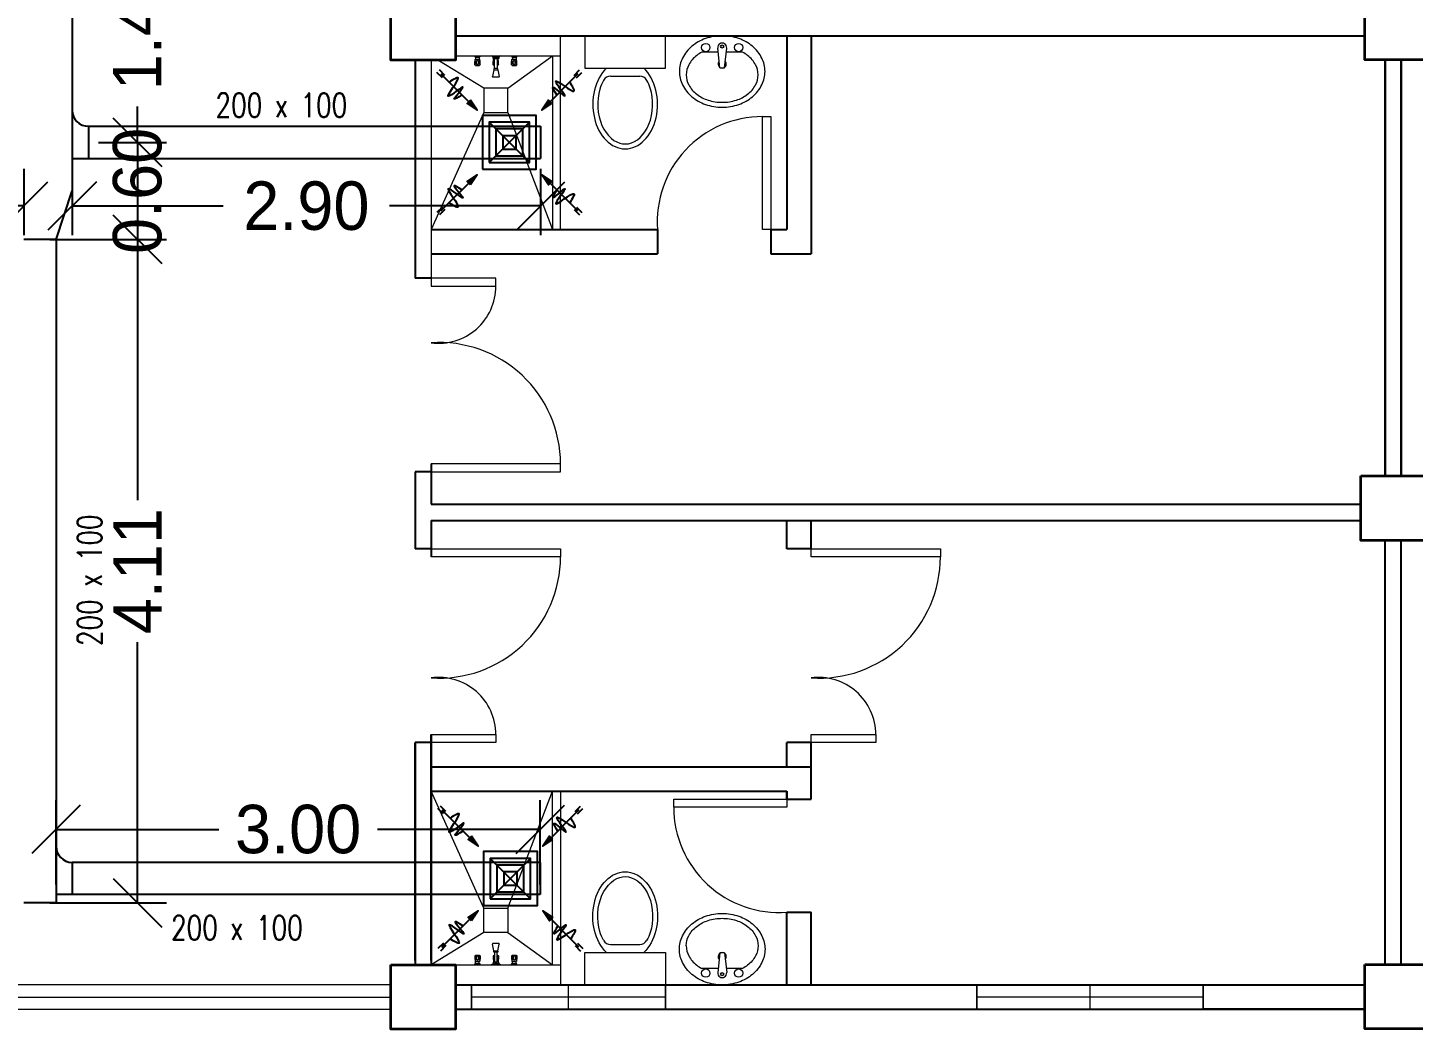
# Model space of a CAD drawing. Header units: inches. Extents: x 57 to 217, y -85 to 29.
# Drawn here: x 176.32 to 184.89, y -19.15 to -12.95 of the extents above; entities that cross this region are included whole.
import ezdxf

# ---------------------------------------------------------------- set-up
doc = ezdxf.new("R2010")
doc.units = ezdxf.units.IN
doc.header["$MEASUREMENT"] = 0
for name, color, linetype in [('AIR', 7, 'Continuous'), ('AIR-00', 8, 'Continuous'), ('AIR-03', 30, 'Continuous'), ('dimen', 7, 'Continuous'), ('ducting label', 7, 'Continuous'), ('exhaust', 7, 'Continuous')]:
    doc.layers.add(name, color=color, linetype=linetype)
doc.styles.add('Arch-Dim', font='simplex.shx', dxfattribs={"width": 0.75})
doc.dimstyles.new('Copy of dimension', dxfattribs={"dimtxt": 0.3, "dimasz": 0.3, "dimexe": 0.18, "dimexo": 0.0625, "dimgap": 0.09, "dimtad": 0, "dimzin": 0, "dimdsep": 46, "dimtxsty": 'Standard', "dimblk": 'OBLIQUE', "dimcen": 0.09, "dimclrd": 256, "dimclre": 256, "dimclrt": 256, "dimadec": 0, "dimazin": 0, "dimtfac": 1, "dimtofl": 0, "dimtmove": 0, "dimatfit": 3, "dimldrblk": 'OBLIQUE', "dimfxl": 1, "dimtolj": 1, "dimtzin": 0, "dimarcsym": 0})

# ---------------------------------------------------------------- blocks, each defined once
blk = doc.blocks.new('GRILL-C-IN')
at = {"layer": 'AIR-00', "ltscale": 3}
for p, q in [((-0.623, 0.601), (-0.674, 0.651)), ((-0.601, 0.623), (-0.651, 0.674)), ((0.601, 0.623), (0.651, 0.674)), ((0.623, 0.601), (0.674, 0.651)), ((-0.637, 0.637), (-0.3, 0.3)), ((0.637, 0.637), (0.3, 0.3)), ((-0.637, -0.637), (-0.3, -0.3)), ((0.637, -0.637), (0.3, -0.3)), ((-0.623, -0.601), (-0.674, -0.651)), ((-0.601, -0.623), (-0.651, -0.674)), ((0.601, -0.623), (0.651, -0.674)), ((0.623, -0.601), (0.674, -0.651))]:
    blk.add_line(p, q, dxfattribs=at)
at = {"layer": 'AIR-00', "color": 50}
for p, q in [((-0.188, 0.187), (0.187, -0.188)), ((0.187, 0.187), (-0.188, -0.188))]:
    blk.add_line(p, q, dxfattribs=at)
at = {"layer": 'AIR-00', "ltscale": 3}
for points in [[(-0.362, 0.393), (-0.393, 0.362), (-0.3, 0.3)], [(0.393, 0.362), (0.362, 0.393), (0.3, 0.3)], [(-0.362, -0.393), (-0.393, -0.362), (-0.3, -0.3)], [(0.393, -0.362), (0.362, -0.393), (0.3, -0.3)]]:
    blk.add_lwpolyline(points, close=True, dxfattribs=at)
at = {"layer": 'AIR-00', "color": 50}
for points in [[(-0.188, -0.188), (0.187, -0.188), (0.187, 0.187), (-0.188, 0.187)], [(-0.125, -0.125), (0.125, -0.125), (0.125, 0.125), (-0.125, 0.125)], [(-0.062, -0.062), (0.062, -0.062), (0.062, 0.062), (-0.062, 0.062)]]:
    blk.add_lwpolyline(points, close=True, dxfattribs=at)
at = {"layer": 'AIR-00', "ltscale": 3}
for points in [[(-0.441, 0.441), (-0.512, 0.404), (-0.432, 0.514), (-0.568, 0.43), (-0.477, 0.6), (-0.561, 0.561)], [(0.441, 0.441), (0.404, 0.512), (0.514, 0.432), (0.43, 0.568), (0.6, 0.477), (0.561, 0.561)], [(-0.441, -0.441), (-0.512, -0.404), (-0.432, -0.514), (-0.568, -0.43), (-0.477, -0.6), (-0.561, -0.561)], [(0.441, -0.441), (0.404, -0.512), (0.514, -0.432), (0.43, -0.568), (0.6, -0.477), (0.561, -0.561)]]:
    blk.add_spline(points, degree=3, dxfattribs=at)
for points in [[(-0.3, 0.3), (-0.362, 0.393), (-0.393, 0.362)], [(0.3, 0.3), (0.393, 0.362), (0.362, 0.393)], [(-0.3, -0.3), (-0.362, -0.393), (-0.393, -0.362)], [(0.3, -0.3), (0.393, -0.362), (0.362, -0.393)]]:
    blk.add_solid(points, dxfattribs=at)
at = {"layer": 'AIR-03', "color": 6}
blk.add_lwpolyline([(-0.25, -0.25), (0.25, -0.25), (0.25, 0.25), (-0.25, 0.25)], close=True, dxfattribs=at)
blk = doc.blocks.new('_Oblique')
at = {"color": 0, "linetype": 'ByBlock', "lineweight": -2}
blk.add_line((-0.5, -0.5), (0.5, 0.5), dxfattribs=at)
blk = doc.blocks.new('*D45')
at = {"layer": 'Defpoints', "color": 0, "transparency": 16777216}
for p in [(176.6991, -12.2305), (176.6991, -13.6569), (177.003, -13.6569)]:
    blk.add_point(p, dxfattribs=at)
at = {"layer": 'dimen', "lineweight": -2, "transparency": 16777216}
for p, q in [((176.7616, -12.2305), (177.183, -12.2305)), ((177.003, -12.2305), (177.003, -12.4537)), ((177.003, -13.6569), (177.003, -13.4337)), ((176.7616, -13.6569), (177.183, -13.6569))]:
    blk.add_line(p, q, dxfattribs=at)
at = {"layer": 'dimen', "lineweight": -2, "transparency": 16777216, "xscale": 0.3, "yscale": 0.3, "zscale": 0.3}
for p, rotation in [((177.003, -12.2305), 90), ((177.003, -13.6569), 270)]:
    blk.add_blockref('_Oblique', p, dxfattribs=dict(at, rotation=rotation))
at = {"layer": 'dimen', "transparency": 16777216, "insert": (177.003, -12.9437), "char_height": 0.3, "attachment_point": 5, "rotation": 90}
blk.add_mtext('\\A1;1.43', dxfattribs=at)
blk = doc.blocks.new('*D47')
at = {"layer": 'Defpoints', "color": 0, "transparency": 16777216}
for p in [(174.9457, -13.7569), (176.2991, -13.7569), (174.9457, -14.0503)]:
    blk.add_point(p, dxfattribs=at)
at = {"layer": 'dimen', "lineweight": -2, "transparency": 16777216}
for p, q in [((174.9457, -13.8194), (174.9457, -14.2303)), ((176.2991, -13.8194), (176.2991, -14.2303)), ((174.9457, -14.0503), (175.1345, -14.0503)), ((176.2991, -14.0503), (176.1145, -14.0503))]:
    blk.add_line(p, q, dxfattribs=at)
at = {"layer": 'dimen', "lineweight": -2, "transparency": 16777216, "xscale": 0.3, "yscale": 0.3, "zscale": 0.3, "rotation": 180}
blk.add_blockref('_Oblique', (174.9457, -14.0503), dxfattribs=at)
at = {"layer": 'dimen', "lineweight": -2, "transparency": 16777216, "xscale": 0.3, "yscale": 0.3, "zscale": 0.3}
blk.add_blockref('_Oblique', (176.2991, -14.0503), dxfattribs=at)
at = {"layer": 'dimen', "transparency": 16777216, "insert": (175.6245, -14.0503), "char_height": 0.3, "attachment_point": 5}
blk.add_mtext('\\A1;1.35', dxfattribs=at)
blk = doc.blocks.new('*D49')
at = {"layer": 'Defpoints', "color": 0, "transparency": 16777216}
for p in [(176.5991, -13.7569), (179.4968, -13.7569), (179.4968, -14.0503)]:
    blk.add_point(p, dxfattribs=at)
at = {"layer": 'dimen', "lineweight": -2, "transparency": 16777216}
for p, q in [((176.5991, -13.8194), (176.5991, -14.2303)), ((179.4968, -13.8194), (179.4968, -14.2303)), ((176.5991, -14.0503), (177.5329, -14.0503)), ((179.4968, -14.0503), (178.5629, -14.0503))]:
    blk.add_line(p, q, dxfattribs=at)
at = {"layer": 'dimen', "lineweight": -2, "transparency": 16777216, "xscale": 0.3, "yscale": 0.3, "zscale": 0.3, "rotation": 180}
blk.add_blockref('_Oblique', (176.5991, -14.0503), dxfattribs=at)
at = {"layer": 'dimen', "lineweight": -2, "transparency": 16777216, "xscale": 0.3, "yscale": 0.3, "zscale": 0.3}
blk.add_blockref('_Oblique', (179.4968, -14.0503), dxfattribs=at)
at = {"layer": 'dimen', "transparency": 16777216, "insert": (178.0479, -14.0503), "char_height": 0.3, "attachment_point": 5}
blk.add_mtext('\\A1;2.90', dxfattribs=at)
blk = doc.blocks.new('*D50')
at = {"layer": 'Defpoints', "color": 0, "transparency": 16777216}
for p in [(176.6991, -13.6569), (176.3991, -14.2569), (177.003, -14.2569)]:
    blk.add_point(p, dxfattribs=at)
at = {"layer": 'dimen', "lineweight": -2, "transparency": 16777216}
for p, q in [((176.7616, -13.6569), (177.183, -13.6569)), ((177.003, -13.6569), (177.003, -14.2569)), ((176.4616, -14.2569), (177.183, -14.2569))]:
    blk.add_line(p, q, dxfattribs=at)
at = {"layer": 'dimen', "lineweight": -2, "transparency": 16777216, "xscale": 0.3, "yscale": 0.3, "zscale": 0.3}
for p, rotation in [((177.003, -13.6569), 90), ((177.003, -14.2569), 270)]:
    blk.add_blockref('_Oblique', p, dxfattribs=dict(at, rotation=rotation))
at = {"layer": 'dimen', "transparency": 16777216, "insert": (177.003, -13.9569), "char_height": 0.3, "attachment_point": 5, "rotation": 90}
blk.add_mtext('\\A1;0.60', dxfattribs=at)
blk = doc.blocks.new('*D51')
at = {"layer": 'Defpoints', "color": 0, "transparency": 16777216}
for p in [(176.3991, -14.2569), (176.3991, -18.364), (177.003, -18.364)]:
    blk.add_point(p, dxfattribs=at)
at = {"layer": 'dimen', "lineweight": -2, "transparency": 16777216}
for p, q in [((176.4616, -14.2569), (177.183, -14.2569)), ((177.003, -14.2569), (177.003, -15.8704)), ((177.003, -18.364), (177.003, -16.7504)), ((176.4616, -18.364), (177.183, -18.364))]:
    blk.add_line(p, q, dxfattribs=at)
at = {"layer": 'dimen', "lineweight": -2, "transparency": 16777216, "xscale": 0.3, "yscale": 0.3, "zscale": 0.3}
for p, rotation in [((177.003, -14.2569), 90), ((177.003, -18.364), 270)]:
    blk.add_blockref('_Oblique', p, dxfattribs=dict(at, rotation=rotation))
at = {"layer": 'dimen', "transparency": 16777216, "insert": (177.003, -16.3104), "char_height": 0.3, "attachment_point": 5, "rotation": 90}
blk.add_mtext('\\A1;4.11', dxfattribs=at)
blk = doc.blocks.new('*D52')
at = {"layer": 'Defpoints', "color": 0, "transparency": 16777216}
for p in [(179.4946, -17.909), (176.4991, -18.3132), (179.4946, -18.3132)]:
    blk.add_point(p, dxfattribs=at)
at = {"layer": 'dimen', "lineweight": -2, "transparency": 16777216}
for p, q in [((176.4991, -18.2507), (176.4991, -17.729)), ((179.4946, -18.2507), (179.4946, -17.729)), ((176.4991, -17.909), (177.5068, -17.909)), ((179.4946, -17.909), (178.4868, -17.909))]:
    blk.add_line(p, q, dxfattribs=at)
at = {"layer": 'dimen', "lineweight": -2, "transparency": 16777216, "xscale": 0.3, "yscale": 0.3, "zscale": 0.3, "rotation": 180}
blk.add_blockref('_Oblique', (176.4991, -17.909), dxfattribs=at)
at = {"layer": 'dimen', "lineweight": -2, "transparency": 16777216, "xscale": 0.3, "yscale": 0.3, "zscale": 0.3}
blk.add_blockref('_Oblique', (179.4946, -17.909), dxfattribs=at)
at = {"layer": 'dimen', "transparency": 16777216, "insert": (177.9968, -17.909), "char_height": 0.3, "attachment_point": 5}
blk.add_mtext('\\A1;3.00', dxfattribs=at)

msp = doc.modelspace()

# ---------------------------------------------------------------- linework, layer by layer
at = {"color": 8, "lineweight": 25}
for p, q in [((178.9699, -12.9967), (184.5948, -12.9967)), ((178.7199, -13.1467), (178.7199, -14.4967)), ((184.7199, -15.7217), (184.7199, -13.1446)), ((184.7199, -13.1446), (184.7199, -15.7217)), ((184.8199, -15.7217), (184.8199, -13.1446)), ((184.8199, -13.1446), (184.8199, -15.7217)), ((178.8199, -14.4967), (178.7199, -14.4967)), ((178.8199, -15.6467), (178.8199, -15.8967)), ((178.7199, -15.6967), (178.7199, -15.9467)), ((178.8199, -15.6967), (178.7199, -15.6967)), ((178.8199, -15.8967), (184.5699, -15.8967)), ((178.7199, -15.9467), (178.7199, -16.1717)), ((178.8199, -15.9967), (178.8199, -16.2217)), ((178.8199, -15.9967), (184.5699, -15.9967)), ((178.8199, -16.1717), (178.7199, -16.1717)), ((184.7199, -18.7446), (184.7199, -16.1217)), ((184.8199, -18.7446), (184.8199, -16.1217)), ((178.7199, -17.3717), (178.7199, -18.7467)), ((178.7199, -18.7217), (178.7199, -17.3717)), ((178.8199, -17.3717), (178.7199, -17.3717)), ((178.7199, -18.7217), (178.7199, -17.3717)), ((178.8199, -17.3217), (178.8199, -18.7467)), ((178.8199, -18.7217), (178.8199, -17.3217)), ((178.9699, -18.8717), (184.5948, -18.8717)), ((178.9699, -19.0217), (184.5948, -19.0217)), ((184.5948, -19.0217), (183.5948, -19.0217))]:
    msp.add_line(p, q, dxfattribs=at)
at = {"color": 8, "lineweight": 9}
for p, q in [((179.7699, -12.9967), (179.7699, -13.1967)), ((180.2699, -12.9967), (179.7699, -12.9967)), ((180.2699, -13.1967), (180.2699, -12.9967)), ((180.5955, -13.0987), (180.4933, -13.0987)), ((180.6054, -13.1946), (180.592, -13.0727)), ((180.6344, -13.1946), (180.6477, -13.0727)), ((178.9699, -13.1217), (179.6199, -13.1217)), ((179.0892, -13.1217), (179.1233, -13.1217)), ((179.0892, -13.1224), (179.0892, -13.1217)), ((179.0892, -13.1224), (179.1233, -13.1224)), ((179.0892, -13.1224), (179.0926, -13.1292)), ((179.0896, -13.155), (179.0918, -13.1509)), ((179.0896, -13.177), (179.0896, -13.155)), ((179.0896, -13.177), (179.1229, -13.177)), ((179.0932, -13.1789), (179.0896, -13.177)), ((179.0922, -13.1433), (179.093, -13.141)), ((179.0922, -13.1433), (179.1202, -13.1433)), ((179.0922, -13.1491), (179.0922, -13.1433)), ((179.0926, -13.1292), (179.1199, -13.1292)), ((179.093, -13.141), (179.1195, -13.141)), ((179.093, -13.155), (179.1003, -13.155)), ((179.0931, -13.1681), (179.0931, -13.156)), ((179.0932, -13.1789), (179.1193, -13.1789)), ((179.0932, -13.1804), (179.0932, -13.1789)), ((179.0932, -13.1804), (179.1193, -13.1804)), ((179.0949, -13.1292), (179.0949, -13.141)), ((179.1002, -13.1682), (179.1002, -13.1561)), ((179.1194, -13.155), (179.1121, -13.155)), ((179.1123, -13.1683), (179.1123, -13.1561)), ((179.1176, -13.1292), (179.1176, -13.141)), ((179.1193, -13.1681), (179.1193, -13.156)), ((179.1193, -13.1789), (179.1229, -13.177)), ((179.1193, -13.1804), (179.1193, -13.1789)), ((179.1202, -13.1433), (179.1195, -13.141)), ((179.1233, -13.1224), (179.1199, -13.1292)), ((179.1202, -13.1491), (179.1202, -13.1433)), ((179.1229, -13.155), (179.1207, -13.1509)), ((179.1229, -13.177), (179.1229, -13.155)), ((179.1233, -13.1224), (179.1233, -13.1217)), ((179.2025, -13.1275), (179.1909, -13.1217)), ((179.1909, -13.1217), (179.2488, -13.1217)), ((179.2373, -13.1275), (179.2025, -13.1275)), ((179.2025, -13.1371), (179.2025, -13.1275)), ((179.2025, -13.1275), (179.2373, -13.1275)), ((179.2373, -13.1371), (179.2025, -13.1371)), ((179.2032, -13.155), (179.2054, -13.1509)), ((179.2032, -13.177), (179.2032, -13.155)), ((179.2032, -13.177), (179.2123, -13.177)), ((179.2068, -13.1789), (179.2032, -13.177)), ((179.2058, -13.1433), (179.2066, -13.141)), ((179.2058, -13.1433), (179.2123, -13.1433)), ((179.2058, -13.1491), (179.2058, -13.1433)), ((179.2066, -13.141), (179.2123, -13.141)), ((179.2066, -13.155), (179.2123, -13.155)), ((179.2068, -13.1682), (179.2068, -13.156)), ((179.2068, -13.1789), (179.2123, -13.1789)), ((179.2068, -13.1804), (179.2068, -13.1789)), ((179.2068, -13.1804), (179.2123, -13.1804)), ((179.2085, -13.1371), (179.2085, -13.141)), ((179.2123, -13.1995), (179.2123, -13.1371)), ((179.2123, -13.1371), (179.2274, -13.1371)), ((179.2274, -13.1371), (179.2274, -13.1995)), ((179.2274, -13.141), (179.2331, -13.141)), ((179.2274, -13.1433), (179.2339, -13.1433)), ((179.2331, -13.155), (179.2274, -13.155)), ((179.2274, -13.177), (179.2365, -13.177)), ((179.2274, -13.1789), (179.2329, -13.1789)), ((179.2274, -13.1804), (179.2329, -13.1804)), ((179.2312, -13.1371), (179.2312, -13.141)), ((179.2329, -13.1682), (179.2329, -13.156)), ((179.2329, -13.1789), (179.2365, -13.177)), ((179.2329, -13.1804), (179.2329, -13.1789)), ((179.2339, -13.1433), (179.2331, -13.141)), ((179.2339, -13.1491), (179.2339, -13.1433)), ((179.2365, -13.155), (179.2343, -13.1509)), ((179.2365, -13.177), (179.2365, -13.155)), ((179.2488, -13.1217), (179.2373, -13.1275)), ((179.2373, -13.1275), (179.2373, -13.1371)), ((179.3165, -13.1224), (179.3165, -13.1217)), ((179.3165, -13.1217), (179.3505, -13.1217)), ((179.3165, -13.1224), (179.3199, -13.1293)), ((179.3165, -13.1224), (179.3505, -13.1224)), ((179.3168, -13.155), (179.319, -13.1509)), ((179.3168, -13.177), (179.3168, -13.155)), ((179.3204, -13.1789), (179.3168, -13.177)), ((179.3168, -13.177), (179.3502, -13.177)), ((179.3195, -13.1433), (179.3202, -13.141)), ((179.3195, -13.1491), (179.3195, -13.1433)), ((179.3195, -13.1433), (179.3475, -13.1433)), ((179.3199, -13.1293), (179.3471, -13.1293)), ((179.3202, -13.141), (179.3468, -13.141)), ((179.3203, -13.155), (179.3276, -13.155)), ((179.3204, -13.1682), (179.3204, -13.156)), ((179.3204, -13.1804), (179.3204, -13.1789)), ((179.3204, -13.1789), (179.3466, -13.1789)), ((179.3204, -13.1804), (179.3466, -13.1804)), ((179.3221, -13.1293), (179.3221, -13.141)), ((179.3274, -13.1683), (179.3274, -13.1561)), ((179.3467, -13.155), (179.3394, -13.155)), ((179.3396, -13.1683), (179.3396, -13.1561)), ((179.3449, -13.1293), (179.3449, -13.141)), ((179.3466, -13.1682), (179.3466, -13.156)), ((179.3466, -13.1789), (179.3502, -13.177)), ((179.3466, -13.1804), (179.3466, -13.1789)), ((179.3475, -13.1433), (179.3468, -13.141)), ((179.3505, -13.1224), (179.3471, -13.1293)), ((179.3475, -13.1491), (179.3475, -13.1433)), ((179.3502, -13.155), (179.348, -13.1509)), ((179.3502, -13.177), (179.3502, -13.155)), ((179.3505, -13.1224), (179.3505, -13.1217)), ((179.7699, -13.1967), (180.2699, -13.1967)), ((179.2075, -13.2071), (179.199, -13.249)), ((179.2392, -13.2535), (179.2005, -13.2535)), ((179.2075, -13.1995), (179.2075, -13.2071)), ((179.2322, -13.1995), (179.2075, -13.1995)), ((179.2075, -13.2071), (179.2322, -13.2071)), ((179.2075, -13.2071), (179.2322, -13.2071)), ((179.2322, -13.2071), (179.2322, -13.1995)), ((179.2322, -13.2071), (179.2407, -13.249)), ((179.9293, -13.2467), (180.1103, -13.2467)), ((178.7199, -16.1717), (178.7199, -16.1217)), ((179.2075, -18.6613), (179.199, -18.6194)), ((179.2392, -18.6148), (179.2005, -18.6148)), ((179.2075, -18.6689), (179.2075, -18.6613)), ((179.2075, -18.6613), (179.2322, -18.6613)), ((179.2075, -18.6613), (179.2322, -18.6613)), ((179.2322, -18.6689), (179.2075, -18.6689)), ((179.2123, -18.6689), (179.2123, -18.7313)), ((179.2274, -18.7312), (179.2274, -18.6689)), ((179.2322, -18.6613), (179.2407, -18.6194)), ((179.2322, -18.6613), (179.2322, -18.6689)), ((179.7699, -18.8717), (179.7699, -18.6717)), ((179.7699, -18.6717), (180.2699, -18.6717)), ((179.9293, -18.6217), (180.1103, -18.6217)), ((180.2699, -18.6717), (180.2699, -18.8717)), ((180.6054, -18.6738), (180.592, -18.7956)), ((180.6344, -18.6738), (180.6477, -18.7956)), ((178.9699, -18.7467), (179.6199, -18.7467)), ((179.0892, -18.7459), (179.0926, -18.7391)), ((179.0892, -18.7459), (179.1233, -18.7459)), ((179.0892, -18.7459), (179.0892, -18.7467)), ((179.0892, -18.7467), (179.1233, -18.7467)), ((179.0932, -18.6895), (179.0896, -18.6914)), ((179.0896, -18.6914), (179.1229, -18.6914)), ((179.0896, -18.6914), (179.0896, -18.7134)), ((179.0896, -18.7134), (179.0918, -18.7174)), ((179.0922, -18.7192), (179.0922, -18.7251)), ((179.0922, -18.7251), (179.093, -18.7274)), ((179.0922, -18.7251), (179.1202, -18.7251)), ((179.0926, -18.7391), (179.1199, -18.7391)), ((179.093, -18.7134), (179.1003, -18.7134)), ((179.093, -18.7274), (179.1195, -18.7274)), ((179.0931, -18.7002), (179.0931, -18.7124)), ((179.0932, -18.688), (179.1193, -18.688)), ((179.0932, -18.688), (179.0932, -18.6895)), ((179.0932, -18.6895), (179.1193, -18.6895)), ((179.0949, -18.7391), (179.0949, -18.7274)), ((179.1002, -18.7001), (179.1002, -18.7122)), ((179.1194, -18.7134), (179.1121, -18.7134)), ((179.1123, -18.7001), (179.1123, -18.7122)), ((179.1176, -18.7391), (179.1176, -18.7274)), ((179.1193, -18.688), (179.1193, -18.6895)), ((179.1193, -18.6895), (179.1229, -18.6914)), ((179.1193, -18.7002), (179.1193, -18.7124)), ((179.1202, -18.7251), (179.1195, -18.7274)), ((179.1233, -18.7459), (179.1199, -18.7391)), ((179.1202, -18.7192), (179.1202, -18.7251)), ((179.1229, -18.7134), (179.1207, -18.7174)), ((179.1229, -18.6914), (179.1229, -18.7134)), ((179.1233, -18.7459), (179.1233, -18.7467)), ((179.2025, -18.7409), (179.1909, -18.7467)), ((179.1909, -18.7467), (179.2488, -18.7467)), ((179.2373, -18.7312), (179.2025, -18.7313)), ((179.2025, -18.7313), (179.2025, -18.7409)), ((179.2373, -18.7409), (179.2025, -18.7409)), ((179.2025, -18.7409), (179.2373, -18.7409)), ((179.2068, -18.6895), (179.2032, -18.6914)), ((179.2032, -18.6914), (179.2123, -18.6914)), ((179.2032, -18.6914), (179.2032, -18.7133)), ((179.2032, -18.7133), (179.2054, -18.7174)), ((179.2058, -18.7192), (179.2058, -18.7251)), ((179.2058, -18.7251), (179.2123, -18.7251)), ((179.2058, -18.7251), (179.2066, -18.7274)), ((179.2066, -18.7133), (179.2123, -18.7133)), ((179.2066, -18.7274), (179.2123, -18.7274)), ((179.2068, -18.688), (179.2123, -18.688)), ((179.2068, -18.688), (179.2068, -18.6895)), ((179.2068, -18.6895), (179.2123, -18.6895)), ((179.2068, -18.7002), (179.2068, -18.7123)), ((179.2085, -18.7313), (179.2085, -18.7274)), ((179.2123, -18.7313), (179.2274, -18.7312)), ((179.2274, -18.688), (179.2329, -18.688)), ((179.2274, -18.6895), (179.2329, -18.6895)), ((179.2274, -18.6914), (179.2365, -18.6914)), ((179.2331, -18.7133), (179.2274, -18.7133)), ((179.2274, -18.7251), (179.2339, -18.7251)), ((179.2274, -18.7274), (179.2331, -18.7274)), ((179.2312, -18.7312), (179.2312, -18.7274)), ((179.2329, -18.688), (179.2329, -18.6895)), ((179.2329, -18.6895), (179.2365, -18.6914)), ((179.2329, -18.7002), (179.2329, -18.7123)), ((179.2339, -18.7251), (179.2331, -18.7274)), ((179.2339, -18.7192), (179.2339, -18.7251)), ((179.2365, -18.7133), (179.2343, -18.7174)), ((179.2365, -18.6914), (179.2365, -18.7133)), ((179.2373, -18.7409), (179.2373, -18.7312)), ((179.2488, -18.7467), (179.2373, -18.7409)), ((179.3165, -18.7459), (179.3199, -18.7391)), ((179.3165, -18.7459), (179.3165, -18.7467)), ((179.3165, -18.7459), (179.3505, -18.7459)), ((179.3165, -18.7467), (179.3505, -18.7467)), ((179.3204, -18.6895), (179.3168, -18.6914)), ((179.3168, -18.6914), (179.3168, -18.7133)), ((179.3168, -18.6914), (179.3502, -18.6914)), ((179.3168, -18.7133), (179.319, -18.7174)), ((179.3195, -18.7192), (179.3195, -18.7251)), ((179.3195, -18.7251), (179.3475, -18.7251)), ((179.3195, -18.7251), (179.3202, -18.7273)), ((179.3199, -18.7391), (179.3471, -18.7391)), ((179.3202, -18.7273), (179.3468, -18.7273)), ((179.3203, -18.7133), (179.3276, -18.7133)), ((179.3204, -18.688), (179.3204, -18.6895)), ((179.3204, -18.688), (179.3466, -18.688)), ((179.3204, -18.6895), (179.3466, -18.6895)), ((179.3204, -18.7002), (179.3204, -18.7123)), ((179.3221, -18.7391), (179.3221, -18.7273)), ((179.3274, -18.7001), (179.3274, -18.7122)), ((179.3467, -18.7133), (179.3394, -18.7133)), ((179.3396, -18.7001), (179.3396, -18.7122)), ((179.3449, -18.7391), (179.3449, -18.7273)), ((179.3466, -18.688), (179.3466, -18.6895)), ((179.3466, -18.6895), (179.3502, -18.6914)), ((179.3466, -18.7002), (179.3466, -18.7123)), ((179.3475, -18.7251), (179.3468, -18.7273)), ((179.3505, -18.7459), (179.3471, -18.7391)), ((179.3475, -18.7192), (179.3475, -18.7251)), ((179.3502, -18.7133), (179.348, -18.7174)), ((179.3502, -18.6914), (179.3502, -18.7133)), ((179.3505, -18.7459), (179.3505, -18.7467)), ((180.5955, -18.7697), (180.4933, -18.7697)), ((178.5699, -18.8717), (175.8699, -18.8717)), ((178.9699, -18.8717), (179.0699, -18.8717)), ((179.0699, -18.8717), (179.0699, -19.0217)), ((179.6699, -19.0217), (179.6699, -18.8717)), ((180.2699, -18.8717), (179.7699, -18.8717)), ((180.2699, -19.0217), (180.2699, -18.8717)), ((182.1948, -18.8717), (182.1948, -19.0217)), ((182.8948, -18.8717), (182.8948, -19.0217)), ((183.5948, -19.0217), (183.5948, -18.8717)), ((175.8699, -18.9467), (178.5699, -18.9467)), ((175.8699, -19.0217), (178.5699, -19.0217)), ((180.2699, -18.9467), (179.0699, -18.9467)), ((179.0699, -19.0217), (179.6699, -19.0217)), ((179.6699, -19.0217), (180.2699, -19.0217)), ((183.5948, -18.9467), (182.1948, -18.9467))]:
    msp.add_line(p, q, dxfattribs=at)
at = {"color": 8, "lineweight": 25, "ltscale": 0.3}
for p, q in [((181.0199, -12.9967), (181.0199, -14.1967)), ((181.1699, -12.9967), (181.1699, -14.3467)), ((178.8199, -14.1967), (180.2199, -14.1967)), ((180.2199, -14.1967), (180.2199, -14.3467)), ((180.9199, -14.1967), (181.0199, -14.1967)), ((180.9199, -14.1967), (180.9199, -14.3467)), ((178.8199, -14.3467), (180.2199, -14.3467)), ((180.9199, -14.3467), (181.1699, -14.3467)), ((178.8199, -17.5217), (181.1699, -17.5217)), ((180.9199, -17.5217), (181.1699, -17.5217)), ((181.1699, -17.7217), (181.1699, -17.5217)), ((178.8199, -17.6717), (181.0199, -17.6717)), ((180.9199, -17.6717), (181.0199, -17.6717)), ((181.0199, -17.7217), (181.0199, -17.6717)), ((181.0199, -18.8717), (181.0199, -18.4217)), ((181.1699, -18.8717), (181.1699, -18.4217))]:
    msp.add_line(p, q, dxfattribs=at)
at = {"color": 8, "lineweight": 13}
for p, q in [((178.8199, -13.1467), (178.8199, -14.5467)), ((178.8199, -16.1217), (178.8199, -16.1717))]:
    msp.add_line(p, q, dxfattribs=at)
at = {"color": 8, "lineweight": 9, "ltscale": 0.3}
for p, q in [((179.1449, -13.3217), (178.8605, -13.1467)), ((179.2949, -13.3217), (179.5699, -13.1217)), ((179.1449, -13.4717), (178.8199, -14.1967)), ((179.2949, -13.4717), (179.5699, -14.1967)), ((179.1449, -18.3967), (178.8199, -17.6717)), ((179.2949, -18.3967), (179.5699, -17.6717)), ((179.1449, -18.5467), (178.8199, -18.7467)), ((179.2949, -18.5467), (179.5699, -18.7467))]:
    msp.add_line(p, q, dxfattribs=at)
at = {"color": 8, "linetype": 'Continuous', "lineweight": 25}
for p, q in [((181.0199, -16.1717), (181.0199, -15.9967)), ((181.1699, -16.1717), (181.1699, -15.9967)), ((181.1699, -16.1717), (181.0199, -16.1717)), ((181.0199, -17.5217), (181.0199, -17.3717)), ((181.1699, -17.3717), (181.0199, -17.3717)), ((181.1699, -17.5217), (181.1699, -17.3717)), ((181.0199, -17.6717), (181.0199, -17.7217)), ((181.0199, -17.7217), (181.1699, -17.7217)), ((181.0199, -18.4217), (181.1699, -18.4217))]:
    msp.add_line(p, q, dxfattribs=at)
at = {"color": 8, "lineweight": 35}
for points in [[(178.5699, -12.7467), (178.9699, -12.7467), (178.9699, -13.1467), (178.5699, -13.1467)], [(184.5948, -12.7446), (184.9948, -12.7446), (184.9948, -13.1446), (184.5948, -13.1446)], [(184.5699, -15.7217), (184.9699, -15.7217), (184.9699, -16.1217), (184.5699, -16.1217)], [(178.5699, -18.7467), (178.9699, -18.7467), (178.9699, -19.1467), (178.5699, -19.1467)], [(184.5948, -18.7446), (184.9948, -18.7446), (184.9948, -19.1446), (184.5948, -19.1446)]]:
    msp.add_lwpolyline(points, close=True, dxfattribs=at)
at = {"color": 8, "lineweight": 9, "ltscale": 0.3}
for points in [[(179.5699, -13.1217), (179.5699, -14.1967), (179.6199, -14.1967), (179.6199, -12.9967), (179.6199, -12.9967)], [(179.5699, -18.7467), (179.5699, -17.6717), (179.6199, -17.6717), (179.6199, -18.8717), (179.6199, -18.8717)]]:
    msp.add_lwpolyline(points, dxfattribs=at)
at = {"color": 8, "lineweight": 9}
for points in [[(180.3549, -13.2177, 0.11576), (180.3742, -13.3002, 0.104047), (180.4325, -13.3739, 0.090875), (180.5164, -13.4213, 0.083344), (180.6199, -13.4387, 0.083344), (180.7233, -13.4213, 0.090875), (180.8072, -13.3739, 0.104047), (180.8655, -13.3002, 0.11576), (180.8849, -13.2177, 0.11576), (180.8655, -13.1352, 0.104047), (180.8072, -13.0614, 0.090875), (180.7233, -13.014, 0.083344), (180.6199, -12.9967, 0.083344), (180.5164, -13.014, 0.090875), (180.4325, -13.0614, 0.104047), (180.3742, -13.1352, 0.11576)], [(180.3549, -18.6507, -0.11576), (180.3742, -18.5682, -0.104047), (180.4325, -18.4944, -0.090875), (180.5164, -18.447, -0.083344), (180.6199, -18.4297, -0.083344), (180.7233, -18.447, -0.090875), (180.8072, -18.4944, -0.104047), (180.8655, -18.5682, -0.11576), (180.8849, -18.6507, -0.11576), (180.8655, -18.7332, -0.104047), (180.8072, -18.8069, -0.090875), (180.7233, -18.8543, -0.083344), (180.6199, -18.8717, -0.083344), (180.5164, -18.8543, -0.090875), (180.4325, -18.8069, -0.104047), (180.3742, -18.7332, -0.11576)]]:
    msp.add_lwpolyline(points, format="xyb", close=True, dxfattribs=at)
for points in [[(180.3974, -13.2387, 0.124838), (180.4132, -13.3012, 0.105788), (180.4625, -13.3589, 0.086697), (180.5323, -13.3951, 0.076776), (180.6199, -13.4087, 0.076776), (180.7075, -13.3951, 0.086697), (180.7772, -13.3589, 0.105788), (180.8265, -13.3012, 0.124838), (180.8424, -13.2387, 0.124838), (180.8265, -13.1761, 0.105788), (180.7772, -13.1185, 0.040067), (180.7465, -13.0987), (180.6442, -13.0987, 0.040067)], [(180.3974, -18.6297, -0.124838), (180.4132, -18.5671, -0.105788), (180.4625, -18.5095, -0.086697), (180.5323, -18.4732, -0.076776), (180.6199, -18.4597, -0.076776), (180.7075, -18.4732, -0.086697), (180.7772, -18.5095, -0.105788), (180.8265, -18.5671, -0.124838), (180.8424, -18.6297, -0.124838), (180.8265, -18.6922, -0.105788), (180.7772, -18.7499, -0.040067), (180.7465, -18.7697), (180.6442, -18.7697, -0.040067)]]:
    msp.add_lwpolyline(points, format="xyb", dxfattribs=at)
at = {"color": 8, "lineweight": 9, "ltscale": 0.03}
for points in [[(179.2949, -13.3217), (179.1449, -13.3217), (179.1449, -13.4717), (179.2949, -13.4717)], [(179.2949, -18.5467), (179.1449, -18.5467), (179.1449, -18.3967), (179.2949, -18.3967)]]:
    msp.add_lwpolyline(points, close=True, dxfattribs=at)
at = {"color": 8, "lineweight": 13, "ltscale": 0.03}
for points in [[(180.9199, -14.1967), (180.8699, -14.1967), (180.8699, -13.4967), (180.9199, -13.4967)], [(178.8199, -14.4967), (178.8199, -14.5467), (179.2199, -14.5467), (179.2199, -14.4967)], [(178.8199, -15.6467), (178.8199, -15.6967), (179.6199, -15.6967), (179.6199, -15.6467)], [(178.8199, -16.2217), (178.8199, -16.1717), (179.6199, -16.1717), (179.6199, -16.2217)], [(181.1699, -16.2217), (181.1699, -16.1717), (181.9699, -16.1717), (181.9699, -16.2217)], [(178.8199, -17.3717), (178.8199, -17.3217), (179.2199, -17.3217), (179.2199, -17.3717)], [(181.1699, -17.3717), (181.1699, -17.3217), (181.5699, -17.3217), (181.5699, -17.3717)], [(181.0199, -17.7217), (181.0199, -17.7717), (180.3199, -17.7717), (180.3199, -17.7217)]]:
    msp.add_lwpolyline(points, close=True, dxfattribs=at)
at = {"color": 8, "lineweight": 9}
for points in [[(179.0699, -18.8717), (180.2699, -18.8717), (180.2699, -19.0217), (179.0699, -19.0217)], [(182.1948, -18.8717), (183.5948, -18.8717), (183.5948, -19.0217), (182.1948, -19.0217)]]:
    msp.add_lwpolyline(points, close=True, dxfattribs=at)
for centre, radius in [((180.5183, -13.0697), 0.0255), ((180.6199, -13.0632), 0.0095), ((180.7215, -13.0697), 0.0255), ((180.5183, -18.7987), 0.0255), ((180.6199, -18.8052), 0.0095), ((180.7215, -18.7987), 0.0255)]:
    msp.add_circle(centre, radius, dxfattribs=at)
for centre, radius, start, end in [((180.6012, -13.2999), 0.2284, 118.20375, 127.38145), ((180.6199, -13.0697), 0.028, 353.75449, 186.24551), ((180.5287, -13.2387), 0.1313, 151.53644, 180), ((180.5726, -13.2625), 0.1812, 127.38145, 151.53644), ((180.6199, -13.1716), 0.025, 138.79782, 233.69319), ((180.6199, -13.1009), 0.0948, 261.20259, 278.79741), ((180.6199, -13.1716), 0.025, 251.37929, 288.62071), ((180.6199, -13.1716), 0.025, 306.30681, 41.20218), ((179.9293, -13.2967), 0.05, 90, 151.84994), ((180.1103, -13.2967), 0.05, 28.00836, 90), ((179.9293, -18.5717), 0.05, 208.15006, 270), ((180.1103, -18.5717), 0.05, 270, 331.99164), ((180.5287, -18.6297), 0.1313, 180, 208.46356), ((180.6199, -18.6967), 0.025, 126.30681, 221.20218), ((180.6199, -18.7675), 0.0948, 81.20259, 98.79741), ((180.6199, -18.6967), 0.025, 71.37929, 108.62071), ((180.6199, -18.6967), 0.025, 318.79782, 53.69319), ((180.5726, -18.6059), 0.1812, 208.46356, 232.61855), ((180.6012, -18.5684), 0.2284, 232.61855, 241.79625), ((180.6199, -18.7987), 0.028, 173.75449, 6.24551)]:
    msp.add_arc(centre, radius, start, end, dxfattribs=at)
at = {"color": 8, "lineweight": 13, "ltscale": 0.03}
for centre, radius, start, end in [((180.8699, -14.1485), 0.6518, 90, 184.24219), ((178.8667, -14.5467), 0.3531, 262.37185, 0), ((178.8683, -15.6467), 0.7516, 0, 93.69522), ((178.8683, -16.2217), 0.7516, 266.30478, 0), ((181.2183, -16.2217), 0.7516, 266.30478, 0), ((178.8667, -17.3217), 0.3531, 0, 97.62815), ((181.2167, -17.3217), 0.3531, 0, 97.62815), ((180.9717, -17.7717), 0.6518, 180, 274.24219)]:
    msp.add_arc(centre, radius, start, end, dxfattribs=at)
at = {"color": 8, "lineweight": 9}
for centre, major_axis, ratio, start_param, end_param in [((179.0805, -13.1673), (0.00896, 0.00896), 1, -1.559299, -0.848214), ((179.078, -13.1621), (0.0118, 0.0118), 1, -0.264769, -0.132543), ((179.0884, -13.1491), (0.00268, -0.00268), 1, 0.291344, 0.785286), ((179.0894, -13.156), (0.00268, 0.00268), 1, -0.785511, -0.157871), ((179.104, -13.1561), (0.00268, -0.00268), 1, 3.299239, 3.926878), ((179.1106, -13.1675), (0.00738, -0.00738), 1, 4.000472, 4.78527), ((179.111, -13.1612), (0.00887, 0.00887), 1, 1.36743, 1.728443), ((179.1062, -13.1725), (0.00268, -0.00268), 1, 4.78527, 6.21008), ((179.1062, -13.1539), (0.00268, 0.00268), 1, 0.203142, 1.36743), ((179.1014, -13.1612), (0.00887, -0.00887), 1, 1.412925, 1.773938), ((179.1019, -13.1675), (0.00738, 0.00738), 1, 4.639283, 5.424081), ((179.1085, -13.1561), (0.00268, -0.00268), 1, 0.785286, 1.412925), ((179.1231, -13.156), (0.00268, -0.00268), 1, 3.299239, 3.926878), ((179.132, -13.1674), (0.00896, -0.00896), 1, 3.989582, 4.700667), ((179.1345, -13.1621), (0.0118, 0.0118), 1, 1.703115, 1.83534), ((179.124, -13.1491), (0.00268, -0.00268), 1, 3.926878, 4.42082), ((179.1941, -13.1674), (0.00896, -0.00896), 1, 0.011497, 0.722582), ((179.1916, -13.1621), (0.0118, -0.0118), 1, 1.306028, 1.438253), ((179.2021, -13.1491), (0.00268, 0.00268), 1, -1.279452, -0.785511), ((179.203, -13.156), (0.00268, 0.00268), 1, -0.785511, -0.157871), ((179.2367, -13.156), (0.00268, -0.00268), 1, 3.299239, 3.926878), ((179.2456, -13.1674), (0.00896, 0.00896), 1, 2.418785, 3.129871), ((179.2481, -13.1621), (0.0118, -0.0118), 1, 3.273911, 3.406137), ((179.2377, -13.1491), (0.00268, -0.00268), 1, 3.926878, 4.42082), ((179.3078, -13.1674), (0.00896, 0.00896), 1, -1.559299, -0.848214), ((179.3052, -13.1621), (0.0118, 0.0118), 1, -0.264769, -0.132543), ((179.3157, -13.1491), (0.00268, 0.00268), 1, -1.279452, -0.785511), ((179.3166, -13.156), (0.00268, -0.00268), 1, 0.785286, 1.412925), ((179.3312, -13.1561), (0.00268, -0.00268), 1, 3.299239, 3.926878), ((179.3378, -13.1675), (0.00738, -0.00738), 1, 4.000472, 4.78527), ((179.3383, -13.1613), (0.00887, -0.00887), 1, 2.938226, 3.299239), ((179.3335, -13.1725), (0.00268, 0.00268), 1, 3.214474, 4.639283), ((179.3335, -13.154), (0.00268, 0.00268), 1, 0.203142, 1.36743), ((179.3287, -13.1613), (0.00887, 0.00887), 1, -0.157871, 0.203142), ((179.3292, -13.1675), (0.00738, -0.00738), 1, 6.21008, 6.994878), ((179.3358, -13.1561), (0.00268, -0.00268), 1, 0.785286, 1.412925), ((179.3504, -13.156), (0.00268, 0.00268), 1, 1.728443, 2.356082), ((179.3592, -13.1674), (0.00896, 0.00896), 1, 2.418785, 3.129871), ((179.3618, -13.1621), (0.0118, 0.0118), 1, 1.703115, 1.83534), ((179.3513, -13.1491), (0.00268, 0.00268), 1, 2.356082, 2.850023), ((180.0199, -13.4217), (0, 0.275), 0.727273, 0.612555, 5.670631), ((179.2372, -13.2503), (0.00268, -0.00268), 1, 6.066508, 7.43657), ((179.2025, -18.618), (-0.00268, 0.00268), 1, -0.216453, 1.153609)]:
    msp.add_ellipse(centre, major_axis=major_axis, ratio=ratio, start_param=start_param, end_param=end_param, dxfattribs=at)
at = {"color": 8, "lineweight": 9, "extrusion": (4.99074e-41, -2.88216e-41, -1)}
msp.add_ellipse((179.2025, -13.2503), major_axis=(0.00268, 0.00268), ratio=1, start_param=2.92514, end_param=4.295202, dxfattribs=at)
at = {"color": 8, "lineweight": 9, "extrusion": (0, 0, -1)}
msp.add_ellipse((180.0199, -18.4467), major_axis=(0, -0.275), ratio=0.727273, start_param=0.612555, end_param=5.670631, dxfattribs=at)
at = {"color": 8, "lineweight": 9, "extrusion": (4.99074e-41, 2.88216e-41, -1)}
for centre, major_axis, start_param, end_param in [((179.2372, -18.618), (-0.00268, 0.00268), 1.354119, 2.724181), ((179.0805, -18.701), (0.00896, 0.00896), 0.011497, 0.722582), ((179.078, -18.7063), (-0.0118, 0.0118), 2.876824, 3.009049), ((179.0884, -18.7192), (-0.00268, 0.00268), 1.862141, 2.356082), ((179.0894, -18.7124), (-0.00268, 0.00268), 2.356082, 2.983721), ((179.1106, -18.7009), (0.00738, 0.00738), 4.000472, 4.78527), ((179.104, -18.7122), (0.00268, 0.00268), 3.299239, 3.926878), ((179.111, -18.7071), (-0.00887, 0.00887), 4.509022, 4.870036), ((179.1062, -18.6958), (0.00268, 0.00268), -1.497915, -0.073106), ((179.1062, -18.7144), (0.00268, 0.00268), 1.773938, 2.938226), ((179.1014, -18.7071), (-0.00887, 0.00887), 2.983721, 3.344735), ((179.1019, -18.7009), (-0.00738, 0.00738), 1.497691, 2.282489), ((179.1085, -18.7122), (0.00268, 0.00268), 0.785286, 1.412925), ((179.132, -18.701), (-0.00896, 0.00896), 5.560378, 6.271464), ((179.1231, -18.7124), (-0.00268, 0.00268), 4.870036, 5.497675), ((179.1345, -18.7063), (0.0118, 0.0118), 3.273911, 3.406137), ((179.124, -18.7192), (-0.00268, 0.00268), 5.497675, 5.991616), ((179.1941, -18.701), (0.00896, 0.00896), 0.011497, 0.722582), ((179.1916, -18.7063), (-0.0118, 0.0118), 2.876824, 3.009049), ((179.2021, -18.7192), (0.00268, 0.00268), 0.291344, 0.785286), ((179.203, -18.7123), (0.00268, 0.00268), 0.785286, 1.412925), ((179.2456, -18.701), (0.00896, 0.00896), 3.989582, 4.700667), ((179.2367, -18.7123), (0.00268, 0.00268), 3.299239, 3.926878), ((179.2481, -18.7063), (-0.0118, 0.0118), 4.844707, 4.976933), ((179.2377, -18.7192), (0.00268, 0.00268), 3.926878, 4.42082), ((179.3078, -18.701), (0.00896, 0.00896), 0.011497, 0.722582), ((179.3052, -18.7063), (0.0118, 0.0118), 1.306028, 1.438253), ((179.3157, -18.7192), (-0.00268, 0.00268), 1.862141, 2.356082), ((179.3166, -18.7123), (-0.00268, 0.00268), 2.356082, 2.983721), ((179.3378, -18.7008), (0.00738, 0.00738), 4.000472, 4.78527), ((179.3312, -18.7122), (0.00268, 0.00268), 3.299239, 3.926878), ((179.3383, -18.7071), (-0.00887, 0.00887), 4.509022, 4.870036), ((179.3335, -18.6958), (0.00268, 0.00268), -1.497915, -0.073106), ((179.3335, -18.7144), (0.00268, 0.00268), 1.773938, 2.938226), ((179.3287, -18.7071), (-0.00887, 0.00887), 2.983721, 3.344735), ((179.3292, -18.7008), (-0.00738, 0.00738), 1.497691, 2.282489), ((179.3358, -18.7122), (0.00268, 0.00268), 0.785286, 1.412925), ((179.3592, -18.701), (-0.00896, 0.00896), 5.560378, 6.271464), ((179.3504, -18.7123), (-0.00268, 0.00268), 4.870036, 5.497675), ((179.3618, -18.7063), (0.0118, 0.0118), 3.273911, 3.406137), ((179.3513, -18.7192), (-0.00268, 0.00268), 5.497675, 5.991616)]:
    msp.add_ellipse(centre, major_axis=major_axis, ratio=1, start_param=start_param, end_param=end_param, dxfattribs=at)
at = {"color": 8, "lineweight": 9}
for points in [[(179.8852, -13.2731), (179.8764, -13.2895), (179.869, -13.3076), (179.8421, -13.3987), (179.8472, -13.4859), (179.905, -13.6175), (179.9551, -13.6589), (180.0532, -13.6723), (180.1053, -13.6464), (180.1794, -13.5352), (180.1972, -13.4515), (180.1816, -13.3377), (180.1701, -13.3028), (180.1544, -13.2732)], [(179.8852, -18.5953), (179.8764, -18.5789), (179.869, -18.5608), (179.8421, -18.4696), (179.8472, -18.3824), (179.905, -18.2508), (179.9551, -18.2095), (180.0532, -18.196), (180.1053, -18.222), (180.1794, -18.3332), (180.1972, -18.4169), (180.1816, -18.5307), (180.1701, -18.5656), (180.1544, -18.5952)]]:
    msp.add_open_spline(points, degree=3, knots=[0.937253, 0.937253, 0.937253, 0.937253, 1.185372, 1.185372, 2.113864, 2.113864, 3.042356, 3.042356, 3.970847, 3.970847, 4.899339, 4.899339, 5.346062, 5.346062, 5.346062, 5.346062], dxfattribs=at)
at = {"layer": 'exhaust'}
for p, q in [((176.5991, -8.5096), (176.5991, -13.9569)), ((176.6991, -13.5569), (179.4968, -13.5569)), ((176.6991, -13.5569), (176.6991, -13.7569)), ((179.4968, -13.5569), (179.4968, -13.7569)), ((176.5991, -13.7569), (179.4968, -13.7569)), ((176.4991, -14.2569), (176.5991, -13.9569)), ((176.4991, -14.2569), (176.2991, -14.2569)), ((176.4991, -14.2569), (176.4991, -18.364)), ((179.4946, -18.1132), (176.5991, -18.1132)), ((176.5991, -18.1132), (176.5991, -18.3132)), ((179.4946, -18.1132), (179.4946, -18.3132)), ((179.4946, -18.3132), (176.4991, -18.3132)), ((176.4991, -18.364), (176.2991, -18.364))]:
    msp.add_line(p, q, dxfattribs=at)
for centre in [(176.6991, -13.4569), (176.5991, -18.0132)]:
    msp.add_arc(centre, 0.1, 180, 270, dxfattribs=at)

# ---------------------------------------------------------------- block references
at = {"layer": 'AIR', "xscale": 0.6658363358532475, "yscale": 0.6658363358532475, "zscale": 0.6658363358532475}
for p in [(179.3037, -13.6569), (179.31, -18.2132)]:
    msp.add_blockref('GRILL-C-IN', p, dxfattribs=at)

# ---------------------------------------------------------------- texts
at = {"layer": 'ducting label', "color": 240, "linetype": 'Continuous', "true_color": 0xed1f24, "char_height": 0.15, "attachment_point": 1, "style": 'Arch-Dim'}
for insert in [(177.4858, -13.3514), (177.2108, -18.4428)]:
    msp.add_mtext_dynamic_manual_height_columns('\\A1;200 x 100', width=1.195152, gutter_width=1.011, heights=[0], dxfattribs=dict(at, insert=insert))
at = {"layer": 'ducting label', "color": 240, "linetype": 'Continuous', "true_color": 0xed1f24, "insert": (176.6318, -16.7747), "char_height": 0.15, "attachment_point": 1, "rotation": 90, "style": 'Arch-Dim'}
msp.add_mtext_dynamic_manual_height_columns('\\A1;200 x 100', width=1.195152, gutter_width=1.011, heights=[0], dxfattribs=at)

# ---------------------------------------------------------------- dimensions: what is measured, and where the dimension line sits
at = {"layer": 'dimen'}
for base, p1, p2, picture, middle in [((177.003, -13.6569), (176.6991, -12.2305), (176.6991, -13.6569), '*D45', (177.003, -12.9437)), ((177.003, -18.364), (176.3991, -14.2569), (176.3991, -18.364), '*D51', (177.003, -16.3104))]:
    dim = msp.add_linear_dim(base=base, p1=p1, p2=p2, angle=90, dimstyle='Copy of dimension', dxfattribs=at)
    dim.commit()
    dim.dimension.update_dxf_attribs({"geometry": picture, "text_midpoint": middle})
dim = msp.add_linear_dim(base=(177.003, -14.2569), p1=(176.6991, -13.6569), p2=(176.3991, -14.2569), angle=90, dimstyle='Copy of dimension', dxfattribs=at)
dim.commit()
dim.dimension.update_dxf_attribs({"geometry": '*D50', "text_midpoint": (177.003, -13.9569), "dimtype": 160})
dim = msp.add_linear_dim(base=(174.9457, -14.0503), p1=(176.2991, -13.7569), p2=(174.9457, -13.7569), dimstyle='Copy of dimension', dxfattribs=at)
dim.commit()
dim.dimension.update_dxf_attribs({"geometry": '*D47', "text_midpoint": (175.6245, -14.0503), "dimtype": 160})
for base, p1, p2, picture, middle in [((179.4968, -14.0503), (176.5991, -13.7569), (179.4968, -13.7569), '*D49', (178.0479, -14.0503)), ((179.4946, -17.909), (176.4991, -18.3132), (179.4946, -18.3132), '*D52', (177.9968, -17.909))]:
    dim = msp.add_linear_dim(base=base, p1=p1, p2=p2, dimstyle='Copy of dimension', dxfattribs=at)
    dim.commit()
    dim.dimension.update_dxf_attribs({"geometry": picture, "text_midpoint": middle})

doc.saveas('drawing.dxf')
